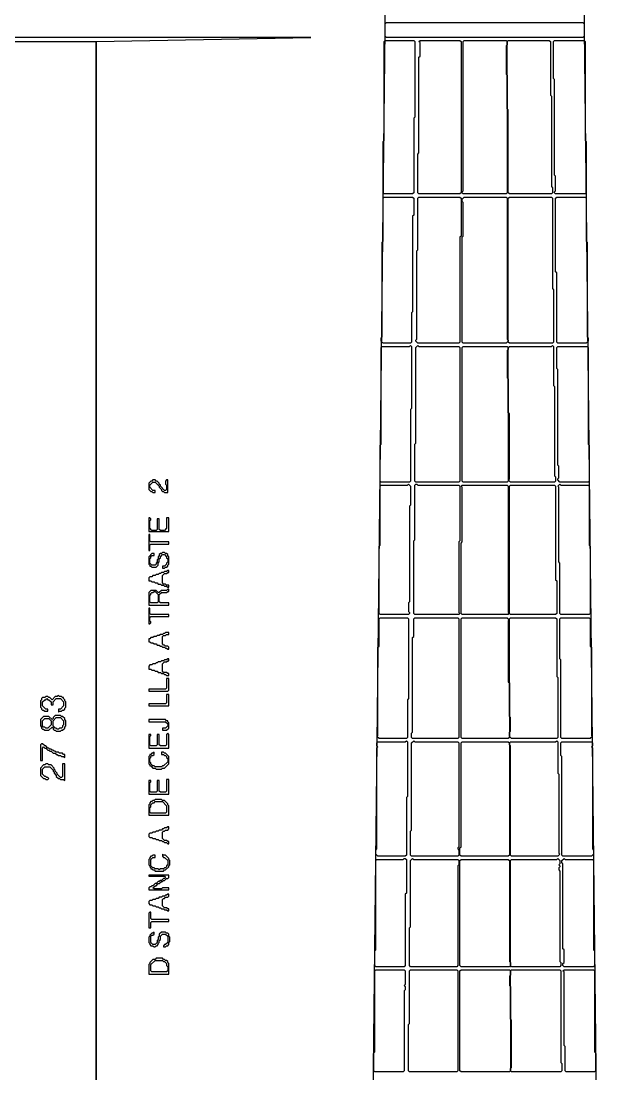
# Model space of a CAD drawing. Extents: x 17 to 323, y -435 to -5.
# Drawn here: x 72.2 to 127.6, y -193.2 to -93.1 of the extents above; entities that cross this region are included whole.
import ezdxf

# ---------------------------------------------------------------- set-up
doc = ezdxf.new("R2010")
doc.units = 0

msp = doc.modelspace()

# ---------------------------------------------------------------- linework, layer by layer
at = {"layer": 'CONTOURS'}
for p, q in [((106.9, -91), (105.1, -248.7)), ((127.6, -248.7), (125.8, -91)), ((106.9, -93.3), (107, -93.2)), ((106.9, -94.5), (106.9, -93.3)), ((107, -93.2), (125.7, -93.2)), ((125.7, -93.2), (125.8, -93.3)), ((125.8, -93.3), (125.8, -94.5)), ((99.8, -94.6), (46.5, -94.6)), ((52.5, -95), (79.4, -95)), ((79.4, -95), (99.8, -94.6)), ((79.4, -95), (79.4, -227.4)), ((79.4, -227.4), (79.4, -95)), ((106.8, -95), (106.9, -94.9)), ((106.8, -104.4), (106.8, -95)), ((107, -94.6), (106.9, -94.5)), ((106.9, -94.9), (109.6, -94.9)), ((125.7, -94.6), (107, -94.6)), ((109.6, -94.9), (109.7, -95)), ((109.7, -95), (109.7, -102.2)), ((110.1, -95), (110.2, -94.9)), ((110.2, -95.1), (110.1, -95)), ((110.2, -94.9), (114, -94.9)), ((110.2, -96.4), (110.2, -95.1)), ((114, -94.9), (114.1, -95)), ((114.1, -95), (114.1, -109.4)), ((114.3, -95), (114.4, -94.9)), ((114.3, -109.2), (114.3, -95)), ((114.4, -94.9), (118.4, -94.9)), ((118.4, -94.9), (118.5, -95)), ((118.5, -95), (118.6, -94.9)), ((118.5, -101.4), (118.5, -95)), ((118.5, -95), (118.5, -95.3)), ((118.6, -94.9), (122.5, -94.9)), ((122.5, -94.9), (122.6, -95)), ((122.6, -95), (122.6, -100.1)), ((122.9, -95), (123, -94.9)), ((122.9, -98.5), (122.9, -95)), ((123, -94.9), (125.8, -94.9)), ((125.8, -94.5), (125.7, -94.6)), ((125.8, -94.9), (125.9, -95)), ((125.9, -95), (125.9, -104.4)), ((118.5, -95.3), (118.4, -95.4)), ((118.4, -95.4), (118.4, -98.1)), ((110.1, -96.5), (110.2, -96.4)), ((110.1, -105.6), (110.1, -96.5)), ((118.4, -98.1), (118.5, -98.2)), ((118.5, -98.2), (118.5, -109.4)), ((123, -98.6), (122.9, -98.5)), ((123, -107.7), (123, -98.6)), ((122.6, -100.1), (122.7, -100.2)), ((122.7, -100.2), (122.7, -108.8)), ((118.6, -101.5), (118.5, -101.4)), ((118.6, -109.4), (118.6, -101.5)), ((109.7, -102.2), (109.6, -102.3)), ((109.6, -102.3), (109.6, -109.4)), ((106.7, -104.5), (106.8, -104.4)), ((106.7, -109.4), (106.7, -104.5)), ((125.9, -104.4), (126, -104.5)), ((126, -104.5), (126, -109.4)), ((110, -105.7), (110.1, -105.6)), ((110, -109.4), (110, -105.7)), ((123.1, -107.8), (123, -107.7)), ((123.1, -109.2), (123.1, -107.8)), ((122.7, -108.8), (122.8, -108.9)), ((122.8, -108.9), (122.8, -109.4)), ((106.8, -109.5), (106.7, -109.4)), ((106.7, -109.9), (106.8, -109.8)), ((106.7, -114), (106.7, -109.9)), ((109.5, -109.5), (106.8, -109.5)), ((106.8, -109.8), (109.5, -109.8)), ((109.6, -109.4), (109.5, -109.5)), ((109.5, -109.8), (109.6, -109.9)), ((109.6, -109.9), (109.6, -111.5)), ((110.1, -109.5), (110, -109.4)), ((110, -109.9), (110.1, -109.8)), ((110, -114.8), (110, -109.9)), ((114, -109.5), (110.1, -109.5)), ((110.1, -109.8), (114, -109.8)), ((114.1, -109.4), (114, -109.5)), ((114, -109.8), (114.1, -109.9)), ((114.1, -109.9), (114.1, -113.5)), ((114.2, -109.3), (114.3, -109.2)), ((114.2, -109.4), (114.2, -109.3)), ((114.3, -109.5), (114.2, -109.4)), ((114.2, -110), (114.4, -109.8)), ((114.2, -110.2), (114.2, -110)), ((118.4, -109.5), (114.3, -109.5)), ((114.4, -109.8), (118.4, -109.8)), ((118.5, -109.4), (118.4, -109.5)), ((118.4, -109.8), (118.5, -109.9)), ((118.5, -109.9), (118.5, -123.3)), ((118.7, -109.5), (118.6, -109.4)), ((118.6, -109.9), (118.7, -109.8)), ((118.6, -123.6), (118.6, -109.9)), ((122.7, -109.5), (118.7, -109.5)), ((118.7, -109.8), (122.7, -109.8)), ((122.8, -109.4), (122.7, -109.5)), ((122.7, -109.8), (122.8, -109.9)), ((122.8, -109.9), (122.8, -118.5)), ((123, -109.3), (123.1, -109.2)), ((123, -109.4), (123, -109.3)), ((123.1, -109.5), (123, -109.4)), ((125.9, -109.5), (123.1, -109.5)), ((123.1, -109.9), (123.2, -109.8)), ((123.1, -116.9), (123.1, -109.9)), ((123.2, -109.8), (125.9, -109.8)), ((126, -109.4), (125.9, -109.5)), ((125.9, -109.8), (126, -109.9)), ((126, -109.9), (126, -114)), ((114.3, -110.3), (114.2, -110.2)), ((114.3, -113.5), (114.3, -110.3)), ((109.6, -111.5), (109.5, -111.6)), ((109.5, -111.6), (109.5, -120.7)), ((106.6, -114.1), (106.7, -114)), ((106.6, -123.1), (106.6, -114.1)), ((114.1, -113.5), (114, -113.6)), ((114, -113.6), (114, -123.6)), ((114.2, -113.6), (114.3, -113.5)), ((114.2, -123.6), (114.2, -113.6)), ((126, -114), (126.1, -114.1)), ((126.1, -114.1), (126.1, -123.1)), ((109.9, -114.9), (110, -114.8)), ((109.9, -123.3), (109.9, -114.9)), ((123.2, -117), (123.1, -116.9)), ((123.2, -123.6), (123.2, -117)), ((122.8, -118.5), (122.9, -118.6)), ((122.9, -118.6), (122.9, -123.6)), ((109.5, -120.7), (109.4, -120.8)), ((109.4, -120.8), (109.4, -123.6)), ((106.5, -123.2), (106.6, -123.1)), ((126.1, -123.1), (126.2, -123.2)), ((106.5, -123.5), (106.5, -123.2)), ((106.7, -123.7), (106.5, -123.5)), ((106.5, -124.1), (106.6, -124)), ((106.5, -133.3), (106.5, -124.1)), ((106.6, -124), (109.2, -124)), ((109.3, -123.7), (106.7, -123.7)), ((109.2, -124), (109.3, -123.9)), ((109.4, -123.6), (109.3, -123.7)), ((109.3, -123.9), (109.4, -124)), ((109.4, -124), (109.4, -129.9)), ((109.8, -123.4), (109.9, -123.3)), ((109.8, -123.5), (109.8, -123.4)), ((110, -123.7), (109.8, -123.5)), ((109.8, -124.1), (110, -123.9)), ((109.8, -133.2), (109.8, -124.1)), ((113.9, -123.7), (110, -123.7)), ((110, -123.9), (110.1, -124)), ((110.1, -124), (113.9, -124)), ((114, -123.6), (113.9, -123.7)), ((113.9, -124), (114, -124.1)), ((114, -124.1), (114, -136.8)), ((114.3, -123.7), (114.2, -123.6)), ((114.2, -124.1), (114.3, -124)), ((114.2, -136.8), (114.2, -124.1)), ((118.4, -123.7), (114.3, -123.7)), ((114.3, -124), (118.5, -124)), ((118.6, -123.5), (118.4, -123.7)), ((118.5, -123.3), (118.6, -123.4)), ((118.5, -124), (118.6, -124.1)), ((118.6, -123.4), (118.6, -123.5)), ((118.7, -123.7), (118.6, -123.6)), ((118.6, -124.1), (118.7, -124)), ((118.6, -124.1), (118.6, -124.3)), ((118.6, -130.3), (118.6, -124.1)), ((122.8, -123.7), (118.7, -123.7)), ((118.7, -124), (122.7, -124)), ((122.7, -124), (122.8, -123.9)), ((122.9, -123.6), (122.8, -123.7)), ((122.8, -123.9), (122.9, -124)), ((122.9, -124), (122.9, -127.7)), ((123.3, -123.7), (123.2, -123.6)), ((123.2, -124.1), (123.3, -124)), ((123.2, -126.1), (123.2, -124.1)), ((126, -123.7), (123.3, -123.7)), ((123.3, -124), (126.1, -124)), ((126.2, -123.5), (126, -123.7)), ((126.1, -124), (126.2, -124.1)), ((126.2, -123.2), (126.2, -123.5)), ((126.2, -124.1), (126.2, -133.3)), ((118.6, -124.3), (118.5, -124.4)), ((118.5, -124.4), (118.5, -127)), ((123.3, -126.2), (123.2, -126.1)), ((118.5, -127), (118.6, -127.1)), ((118.6, -127.1), (118.6, -136.8)), ((123.3, -135.3), (123.3, -126.2)), ((122.9, -127.7), (123, -127.8)), ((123, -127.8), (123, -136.3)), ((109.4, -129.9), (109.3, -130)), ((109.3, -130), (109.3, -136.8)), ((118.7, -130.4), (118.6, -130.3)), ((118.7, -136.6), (118.7, -130.4)), ((106.4, -133.4), (106.5, -133.3)), ((106.4, -136.8), (106.4, -133.4)), ((109.7, -133.3), (109.8, -133.2)), ((109.7, -136.8), (109.7, -133.3)), ((126.2, -133.3), (126.3, -133.4)), ((126.3, -133.4), (126.3, -136.8)), ((123.4, -135.4), (123.3, -135.3)), ((123.4, -136.5), (123.4, -135.4)), ((84.6, -136.8), (84.4, -137)), ((84.4, -137), (84.4, -137.6)), ((84.5, -137.2), (84.8, -136.9)), ((84.5, -137.4), (84.5, -137.2)), ((84.7, -136.8), (84.6, -136.8)), ((84.8, -136.7), (84.7, -136.8)), ((85, -136.7), (84.8, -136.7)), ((84.8, -136.9), (85, -136.9)), ((85.1, -136.8), (85, -136.7)), ((85, -136.9), (85.4, -137.3)), ((85.2, -136.8), (85.1, -136.8)), ((85.4, -137), (85.2, -136.8)), ((85.4, -137.1), (85.4, -137)), ((85.5, -137.2), (85.4, -137.1)), ((85.5, -137.3), (85.5, -137.2)), ((86.1, -136.7), (86, -136.8)), ((86, -136.8), (86, -137.1)), ((86, -137.1), (86.1, -137.2)), ((86.2, -136.7), (86.1, -136.7)), ((86.1, -137.2), (86.1, -137.6)), ((86.2, -137.9), (86.2, -136.7)), ((106.5, -136.9), (106.4, -136.8)), ((106.4, -137.3), (106.5, -137.2)), ((109.2, -136.9), (106.5, -136.9)), ((106.5, -137.2), (109, -137.2)), ((109, -137.2), (109.1, -137.1)), ((109.1, -137.1), (109.3, -137.3)), ((109.3, -136.8), (109.2, -136.9)), ((109.8, -136.9), (109.7, -136.8)), ((109.7, -137.2), (109.8, -137.1)), ((109.7, -142.4), (109.7, -137.2)), ((113.9, -136.9), (109.8, -136.9)), ((109.8, -137.1), (109.9, -137.1)), ((109.9, -137.1), (110, -137.2)), ((110, -137.2), (113.9, -137.2)), ((114, -136.8), (113.9, -136.9)), ((113.9, -137.2), (114, -137.3)), ((114.1, -137.3), (114.2, -137.2)), ((114.3, -136.9), (114.2, -136.8)), ((114.2, -137.2), (118.5, -137.2)), ((118.5, -136.9), (114.3, -136.9)), ((118.6, -136.8), (118.5, -136.9)), ((118.5, -137.2), (118.6, -137.3)), ((118.6, -136.7), (118.7, -136.6)), ((118.8, -136.9), (118.6, -136.7)), ((118.7, -137.3), (118.8, -137.2)), ((123, -136.9), (118.8, -136.9)), ((118.8, -137.2), (123, -137.2)), ((123, -136.3), (123.1, -136.4)), ((123.1, -136.8), (123, -136.9)), ((123, -137.2), (123.1, -137.3)), ((123.1, -136.4), (123.1, -136.8)), ((123.3, -136.6), (123.4, -136.5)), ((123.3, -136.7), (123.3, -136.6)), ((123.5, -136.9), (123.3, -136.7)), ((123.3, -137.3), (123.5, -137.1)), ((126.2, -136.9), (123.5, -136.9)), ((123.5, -137.1), (123.6, -137.2)), ((123.6, -137.2), (126.2, -137.2)), ((126.3, -136.8), (126.2, -136.9)), ((126.2, -137.2), (126.3, -137.3)), ((84.4, -137.6), (84.6, -137.8)), ((84.8, -137.7), (84.5, -137.4)), ((84.6, -137.8), (84.7, -137.8)), ((84.7, -137.8), (84.8, -137.9)), ((85, -137.7), (84.8, -137.7)), ((84.8, -137.9), (85, -137.9)), ((85, -137.9), (85, -137.7)), ((85.4, -137.3), (85.4, -137.4)), ((85.4, -137.4), (85.6, -137.6)), ((85.9, -137.7), (85.5, -137.3)), ((85.6, -137.6), (85.6, -137.7)), ((85.6, -137.7), (85.7, -137.8)), ((85.7, -137.8), (85.8, -137.8)), ((85.8, -137.8), (85.9, -137.9)), ((86, -137.7), (85.9, -137.7)), ((85.9, -137.9), (86.2, -137.9)), ((86.1, -137.6), (86, -137.7)), ((106.4, -142.9), (106.4, -137.3)), ((109.3, -137.3), (109.3, -139.1)), ((114, -137.3), (114, -142.5)), ((114.2, -137.4), (114.1, -137.3)), ((114.2, -142.6), (114.2, -137.4)), ((118.6, -137.3), (118.6, -149.3)), ((118.7, -149.4), (118.7, -137.3)), ((123.1, -137.3), (123.1, -146.2)), ((123.4, -137.4), (123.3, -137.3)), ((123.4, -144.5), (123.4, -137.4)), ((126.3, -137.3), (126.3, -142.9)), ((109.3, -139.1), (109.2, -139.2)), ((109.2, -139.2), (109.2, -148.3)), ((84.4, -140.3), (84.4, -141.6)), ((84.5, -140.3), (84.4, -140.3)), ((84.6, -140.4), (84.5, -140.3)), ((84.5, -140.6), (84.6, -140.5)), ((84.5, -141.3), (84.5, -140.6)), ((84.6, -140.5), (84.6, -140.4)), ((85.4, -140.4), (85.2, -140.4)), ((85.2, -140.4), (85.2, -141.4)), ((85.4, -141.4), (85.4, -140.4)), ((86.3, -140.3), (86.1, -140.3)), ((86.1, -140.3), (86.1, -141.3)), ((86.3, -141.6), (86.3, -140.3)), ((84.4, -141.6), (86.3, -141.6)), ((84.4, -141.9), (84.4, -143.4)), ((84.5, -141.9), (84.4, -141.9)), ((84.7, -141.5), (84.5, -141.3)), ((84.5, -142.5), (84.5, -141.9)), ((85.1, -141.5), (84.7, -141.5)), ((85.2, -141.4), (85.1, -141.5)), ((85.5, -141.5), (85.4, -141.4)), ((85.9, -141.5), (85.5, -141.5)), ((86.1, -141.3), (85.9, -141.5)), ((84.6, -142.6), (84.5, -142.5)), ((84.5, -142.9), (84.6, -142.8)), ((84.5, -143.4), (84.5, -142.9)), ((86.3, -142.6), (84.6, -142.6)), ((84.6, -142.8), (86.3, -142.8)), ((86.3, -142.8), (86.3, -142.6)), ((106.3, -143), (106.4, -142.9)), ((106.3, -149.4), (106.3, -143)), ((109.6, -142.5), (109.7, -142.4)), ((109.6, -149.4), (109.6, -142.5)), ((114, -142.5), (113.9, -142.6)), ((113.9, -142.6), (113.9, -149.3)), ((114.1, -142.7), (114.2, -142.6)), ((114.1, -149.4), (114.1, -142.7)), ((126.3, -142.9), (126.4, -143)), ((126.4, -143), (126.4, -149.4)), ((84.4, -143.4), (84.5, -143.4)), ((84.7, -143.7), (84.4, -144)), ((84.4, -144), (84.4, -144.7)), ((84.5, -144.2), (84.6, -144.1)), ((84.5, -144.6), (84.5, -144.2)), ((84.6, -144), (84.7, -143.9)), ((84.6, -144.1), (84.6, -144)), ((84.9, -143.7), (84.7, -143.7)), ((84.7, -143.9), (84.9, -143.9)), ((84.9, -143.9), (84.9, -143.7)), ((85.3, -144.2), (85.2, -144.3)), ((85.4, -143.9), (85.3, -144)), ((85.3, -144), (85.3, -144.2)), ((85.5, -143.7), (85.4, -143.8)), ((85.4, -143.8), (85.4, -143.9)), ((85.4, -144.2), (85.5, -144.1)), ((85.4, -144.5), (85.4, -144.2)), ((85.6, -143.7), (85.5, -143.7)), ((85.5, -144), (85.7, -143.8)), ((85.5, -144.1), (85.5, -144)), ((85.7, -143.6), (85.6, -143.7)), ((85.9, -143.6), (85.7, -143.6)), ((85.7, -143.8), (85.9, -143.8)), ((86, -143.7), (85.9, -143.6)), ((85.9, -143.8), (86.1, -144)), ((86.1, -143.7), (86, -143.7)), ((86.2, -143.8), (86.1, -143.7)), ((86.1, -144), (86.1, -144.1)), ((86.1, -144.1), (86.2, -144.2)), ((86.2, -143.9), (86.2, -143.8)), ((86.3, -144), (86.2, -143.9)), ((86.2, -144.2), (86.2, -144.5)), ((86.3, -144.7), (86.3, -144)), ((84.4, -144.7), (84.5, -144.8)), ((84.7, -144.8), (84.5, -144.6)), ((84.5, -144.8), (84.5, -144.9)), ((84.5, -144.9), (84.6, -144.9)), ((84.6, -144.9), (84.7, -145)), ((85, -144.8), (84.7, -144.8)), ((84.7, -145), (85.1, -145)), ((85.1, -144.7), (85, -144.8)), ((85.2, -144.5), (85.1, -144.6)), ((85.1, -144.6), (85.1, -144.7)), ((85.1, -145), (85.3, -144.8)), ((85.2, -144.3), (85.2, -144.5)), ((85.3, -144.6), (85.4, -144.5)), ((85.3, -144.8), (85.3, -144.6)), ((85.9, -144.9), (85.7, -144.9)), ((85.7, -144.9), (85.7, -145.1)), ((85.7, -145.1), (85.9, -145.1)), ((86.1, -144.7), (85.9, -144.9)), ((85.9, -145.1), (86, -145)), ((86, -145), (86.1, -145)), ((86.2, -144.5), (86.1, -144.6)), ((86.1, -144.6), (86.1, -144.7)), ((86.1, -145), (86.2, -144.9)), ((86.2, -144.8), (86.3, -144.7)), ((86.2, -144.9), (86.2, -144.8)), ((123.5, -144.6), (123.4, -144.5)), ((123.5, -149.4), (123.5, -144.6)), ((84.5, -145.9), (84.4, -146)), ((84.4, -146), (84.4, -146.3)), ((84.7, -145.9), (84.5, -145.9)), ((84.8, -145.8), (84.7, -145.9)), ((85, -145.8), (84.8, -145.8)), ((85.1, -145.7), (85, -145.8)), ((85.3, -145.7), (85.1, -145.7)), ((85.4, -145.6), (85.3, -145.7)), ((85.5, -145.6), (85.4, -145.6)), ((85.6, -145.5), (85.5, -145.6)), ((85.8, -145.5), (85.6, -145.5)), ((85.7, -145.8), (85.9, -145.6)), ((85.7, -146.5), (85.7, -145.8)), ((85.9, -145.4), (85.8, -145.5)), ((86.1, -145.4), (85.9, -145.4)), ((85.9, -145.6), (86.1, -145.6)), ((86.2, -145.3), (86.1, -145.4)), ((86.1, -145.6), (86.2, -145.5)), ((86.3, -145.3), (86.2, -145.3)), ((86.2, -145.5), (86.3, -145.5)), ((86.3, -145.5), (86.3, -145.3)), ((123.1, -146.2), (123.2, -146.3)), ((84.4, -146.3), (84.6, -146.3)), ((84.6, -147.2), (84.4, -147.4)), ((84.6, -146.3), (84.7, -146.4)), ((85.1, -147.2), (84.6, -147.2)), ((84.7, -146.4), (84.9, -146.4)), ((84.9, -146.4), (85, -146.5)), ((85, -146.5), (85.2, -146.5)), ((85.3, -147.4), (85.1, -147.2)), ((85.2, -146.5), (85.3, -146.6)), ((85.3, -146.6), (85.5, -146.6)), ((85.6, -147.2), (85.4, -147.4)), ((85.5, -146.6), (85.6, -146.7)), ((85.6, -146.7), (85.8, -146.7)), ((86.1, -147.2), (85.6, -147.2)), ((85.8, -146.6), (85.7, -146.5)), ((86, -146.6), (85.8, -146.6)), ((85.8, -146.7), (85.9, -146.8)), ((85.9, -146.8), (86.1, -146.8)), ((86.1, -146.7), (86, -146.6)), ((86.3, -146.7), (86.1, -146.7)), ((86.1, -146.8), (86.2, -146.9)), ((86.2, -147.1), (86.1, -147.2)), ((86.2, -146.9), (86.3, -146.9)), ((86.3, -147.1), (86.2, -147.1)), ((86.3, -146.9), (86.3, -146.7)), ((86.3, -147.3), (86.3, -147.1)), ((123.2, -146.3), (123.2, -149.4)), ((84.4, -147.4), (84.4, -148.6)), ((84.5, -147.7), (84.6, -147.6)), ((84.5, -148.3), (84.5, -147.7)), ((84.6, -147.5), (84.7, -147.4)), ((84.6, -147.6), (84.6, -147.5)), ((84.7, -147.4), (84.8, -147.4)), ((84.8, -147.4), (84.9, -147.3)), ((84.9, -147.3), (85, -147.3)), ((85, -147.3), (85.3, -147.6)), ((85.4, -147.4), (85.3, -147.4)), ((85.3, -147.6), (85.3, -148.3)), ((85.4, -147.6), (85.6, -147.4)), ((85.4, -148.3), (85.4, -147.6)), ((85.6, -147.4), (86.1, -147.4)), ((86.1, -147.4), (86.2, -147.3)), ((86.2, -147.3), (86.3, -147.3)), ((84.4, -148.6), (86.3, -148.6)), ((84.4, -148.9), (84.4, -150.4)), ((84.5, -148.9), (84.4, -148.9)), ((84.6, -148.4), (84.5, -148.3)), ((84.5, -149.4), (84.5, -148.9)), ((85.2, -148.4), (84.6, -148.4)), ((85.3, -148.3), (85.2, -148.4)), ((85.5, -148.4), (85.4, -148.3)), ((86.3, -148.4), (85.5, -148.4)), ((86.3, -148.6), (86.3, -148.4)), ((109.2, -148.3), (109.1, -148.4)), ((109.1, -148.4), (109.1, -149.2)), ((109.1, -149.2), (109.2, -149.3)), ((84.6, -149.5), (84.5, -149.4)), ((84.5, -149.8), (84.6, -149.7)), ((84.5, -150.1), (84.5, -149.8)), ((84.6, -150.2), (84.5, -150.1)), ((86.3, -149.5), (84.6, -149.5)), ((84.6, -149.7), (86.3, -149.7)), ((84.6, -150.3), (84.6, -150.2)), ((86.3, -149.7), (86.3, -149.5)), ((106.4, -149.5), (106.3, -149.4)), ((106.3, -149.9), (106.4, -149.8)), ((106.3, -152.5), (106.3, -149.9)), ((109.1, -149.5), (106.4, -149.5)), ((106.4, -149.8), (109, -149.8)), ((109, -149.8), (109.1, -149.9)), ((109.2, -149.4), (109.1, -149.5)), ((109.1, -149.9), (109.1, -157.5)), ((109.2, -149.3), (109.2, -149.4)), ((109.7, -149.5), (109.6, -149.4)), ((109.6, -149.9), (109.7, -149.8)), ((109.6, -151.6), (109.6, -149.9)), ((113.9, -149.5), (109.7, -149.5)), ((109.7, -149.8), (113.8, -149.8)), ((113.8, -149.8), (113.9, -149.9)), ((113.9, -149.3), (114, -149.4)), ((114, -149.4), (113.9, -149.5)), ((113.9, -149.9), (113.9, -161.2)), ((114.2, -149.5), (114.1, -149.4)), ((114.1, -149.9), (114.2, -149.8)), ((114.1, -161.2), (114.1, -149.9)), ((118.6, -149.5), (114.2, -149.5)), ((114.2, -149.8), (118.5, -149.8)), ((118.5, -149.8), (118.7, -150)), ((118.6, -149.3), (118.7, -149.4)), ((118.7, -149.4), (118.6, -149.5)), ((118.7, -150), (118.6, -150.1)), ((118.6, -150.1), (118.6, -155.9)), ((118.8, -149.5), (118.7, -149.4)), ((118.7, -149.9), (118.8, -149.8)), ((118.7, -159.2), (118.7, -149.9)), ((123.1, -149.5), (118.8, -149.5)), ((118.8, -149.8), (123.1, -149.8)), ((123.2, -149.4), (123.1, -149.5)), ((123.1, -149.8), (123.2, -149.9)), ((123.2, -149.9), (123.2, -155.4)), ((123.6, -149.5), (123.5, -149.4)), ((123.5, -149.9), (123.6, -149.8)), ((123.5, -153.7), (123.5, -149.9)), ((126.3, -149.5), (123.6, -149.5)), ((123.6, -149.8), (126.3, -149.8)), ((126.4, -149.4), (126.3, -149.5)), ((126.3, -149.8), (126.4, -149.9)), ((126.4, -149.9), (126.4, -152.5)), ((84.4, -150.4), (84.5, -150.4)), ((84.5, -150.4), (84.6, -150.3)), ((86, -151.2), (85.9, -151.3)), ((86.3, -151.2), (86, -151.2)), ((86.3, -151.4), (86.3, -151.2)), ((84.5, -151.8), (84.4, -151.8)), ((84.4, -151.8), (84.4, -152.1)), ((84.4, -152.1), (84.5, -152.1)), ((84.6, -151.7), (84.5, -151.8)), ((84.5, -152.1), (84.6, -152.2)), ((84.8, -151.7), (84.6, -151.7)), ((84.6, -152.2), (84.8, -152.2)), ((84.9, -151.6), (84.8, -151.7)), ((84.8, -152.2), (84.9, -152.3)), ((85.1, -151.6), (84.9, -151.6)), ((85.2, -151.5), (85.1, -151.6)), ((85.4, -151.5), (85.2, -151.5)), ((85.5, -151.4), (85.4, -151.5)), ((85.7, -151.4), (85.5, -151.4)), ((85.8, -151.3), (85.7, -151.4)), ((85.7, -151.6), (85.8, -151.5)), ((85.7, -152.3), (85.7, -151.6)), ((85.9, -151.3), (85.8, -151.3)), ((85.8, -151.5), (86, -151.5)), ((86, -151.5), (86.1, -151.4)), ((86.1, -151.4), (86.3, -151.4)), ((109.5, -151.7), (109.6, -151.6)), ((109.5, -160.7), (109.5, -151.7)), ((84.9, -152.3), (85.1, -152.3)), ((85.1, -152.3), (85.2, -152.4)), ((85.2, -152.4), (85.4, -152.4)), ((85.4, -152.4), (85.5, -152.5)), ((85.5, -152.5), (85.6, -152.5)), ((85.6, -152.5), (85.7, -152.6)), ((85.8, -152.4), (85.7, -152.3)), ((85.7, -152.6), (85.9, -152.6)), ((85.9, -152.4), (85.8, -152.4)), ((86, -152.5), (85.9, -152.4)), ((85.9, -152.6), (86, -152.7)), ((86.2, -152.5), (86, -152.5)), ((86, -152.7), (86.1, -152.7)), ((86.1, -152.7), (86.2, -152.8)), ((86.3, -152.6), (86.2, -152.5)), ((86.2, -152.8), (86.3, -152.8)), ((86.3, -152.8), (86.3, -152.6)), ((106.2, -152.6), (106.3, -152.5)), ((106.2, -161), (106.2, -152.6)), ((126.4, -152.5), (126.5, -152.6)), ((126.5, -152.6), (126.5, -161)), ((84.8, -154.2), (84.7, -154.3)), ((85, -154.2), (84.8, -154.2)), ((85.1, -154.1), (85, -154.2)), ((85.2, -154.1), (85.1, -154.1)), ((85.3, -154), (85.2, -154.1)), ((85.5, -154), (85.3, -154)), ((85.6, -153.9), (85.5, -154)), ((85.8, -153.9), (85.6, -153.9)), ((85.7, -154.2), (85.9, -154)), ((85.7, -154.9), (85.7, -154.2)), ((85.9, -153.8), (85.8, -153.9)), ((86.1, -153.8), (85.9, -153.8)), ((85.9, -154), (86.1, -154)), ((86.2, -153.7), (86.1, -153.8)), ((86.1, -154), (86.2, -153.9)), ((86.3, -153.7), (86.2, -153.7)), ((86.2, -153.9), (86.3, -153.9)), ((86.3, -153.9), (86.3, -153.7)), ((123.6, -153.8), (123.5, -153.7)), ((123.6, -161.2), (123.6, -153.8)), ((84.5, -154.3), (84.4, -154.4)), ((84.4, -154.4), (84.4, -154.7)), ((84.4, -154.7), (84.6, -154.7)), ((84.7, -154.3), (84.5, -154.3)), ((84.6, -154.7), (84.7, -154.8)), ((84.7, -154.8), (84.9, -154.8)), ((84.9, -154.8), (85, -154.9)), ((85, -154.9), (85.2, -154.9)), ((85.2, -154.9), (85.3, -155)), ((85.3, -155), (85.5, -155)), ((85.5, -155), (85.6, -155.1)), ((85.6, -155.1), (85.8, -155.1)), ((85.8, -155), (85.7, -154.9)), ((86.1, -155), (85.8, -155)), ((85.8, -155.1), (85.9, -155.2)), ((85.9, -155.2), (86, -155.2)), ((86, -155.2), (86.1, -155.3)), ((86.2, -155.1), (86.1, -155)), ((86.3, -155.1), (86.2, -155.1)), ((86.3, -155.3), (86.3, -155.1)), ((86.1, -155.3), (86.3, -155.3)), ((86.3, -155.6), (86.1, -155.6)), ((86.1, -155.6), (86.1, -156.5)), ((86.3, -156.7), (86.3, -155.6)), ((118.6, -155.9), (118.7, -156)), ((118.7, -156), (118.7, -161.2)), ((123.2, -155.4), (123.3, -155.5)), ((123.3, -155.5), (123.3, -161.2)), ((75.8, -157.2), (75.7, -157.3)), ((75.9, -157.3), (75.8, -157.2)), ((86, -156.6), (84.4, -156.6)), ((84.4, -156.6), (84.4, -156.8)), ((84.4, -156.8), (86.2, -156.8)), ((86.1, -156.5), (86, -156.6)), ((86.3, -157.1), (86.1, -157.1)), ((86.1, -157.1), (86.1, -157.9)), ((86.2, -156.8), (86.3, -156.7)), ((86.3, -158.2), (86.3, -157.1)), ((74.2, -157.6), (74.1, -157.7)), ((74.1, -157.7), (74.1, -158.3)), ((74.3, -157.4), (74.2, -157.5)), ((74.2, -157.5), (74.2, -157.6)), ((74.5, -157.4), (74.3, -157.4)), ((74.3, -157.8), (74.5, -157.6)), ((74.3, -158.2), (74.3, -157.8)), ((74.6, -158.5), (74.3, -158.2)), ((74.6, -157.3), (74.5, -157.4)), ((74.5, -157.6), (74.6, -157.6)), ((74.8, -157.3), (74.6, -157.3)), ((74.6, -157.6), (74.7, -157.5)), ((74.7, -157.5), (74.8, -157.6)), ((74.9, -157.4), (74.8, -157.3)), ((74.8, -157.6), (74.9, -157.6)), ((75, -157.4), (74.9, -157.4)), ((74.9, -157.6), (75.1, -157.8)), ((75.2, -157.6), (75, -157.4)), ((75.1, -157.8), (75.1, -158.1)), ((75.1, -158.1), (75.3, -158.1)), ((75.5, -157.3), (75.2, -157.6)), ((75.3, -157.8), (75.6, -157.5)), ((75.3, -158.1), (75.3, -157.8)), ((75.7, -157.3), (75.5, -157.3)), ((75.6, -157.5), (76, -157.5)), ((76.1, -157.3), (75.9, -157.3)), ((76, -157.5), (76.3, -157.8)), ((76.3, -158.2), (76, -158.5)), ((76.2, -157.4), (76.1, -157.3)), ((76.3, -157.4), (76.2, -157.4)), ((76.3, -157.5), (76.3, -157.4)), ((76.4, -157.6), (76.3, -157.5)), ((76.3, -157.8), (76.3, -158.2)), ((76.4, -157.7), (76.4, -157.6)), ((76.5, -157.8), (76.4, -157.7)), ((76.5, -158.3), (76.5, -157.8)), ((86, -158), (84.4, -158)), ((84.4, -158), (84.4, -158.2)), ((84.4, -158.2), (86.3, -158.2)), ((86.1, -157.9), (86, -158)), ((109.1, -157.5), (109, -157.6)), ((109, -157.6), (109, -161.2)), ((74.1, -158.3), (74.2, -158.4)), ((74.4, -159.2), (74.1, -159.5)), ((74.2, -158.4), (74.2, -158.5)), ((74.2, -158.5), (74.3, -158.6)), ((74.3, -158.6), (74.4, -158.6)), ((74.4, -158.6), (74.5, -158.7)), ((74.9, -159.2), (74.4, -159.2)), ((74.5, -158.7), (74.8, -158.7)), ((74.8, -158.5), (74.6, -158.5)), ((74.8, -158.7), (74.8, -158.5)), ((75.2, -159.5), (74.9, -159.2)), ((75.5, -159.1), (75.3, -159.3)), ((76, -159.1), (75.5, -159.1)), ((76, -158.5), (75.8, -158.5)), ((75.8, -158.5), (75.8, -158.8)), ((75.8, -158.8), (75.9, -158.7)), ((75.9, -158.7), (76.1, -158.7)), ((76.1, -159.2), (76, -159.1)), ((76.1, -158.7), (76.2, -158.6)), ((76.2, -159.2), (76.1, -159.2)), ((76.2, -158.6), (76.3, -158.6)), ((76.4, -159.4), (76.2, -159.2)), ((76.3, -158.6), (76.4, -158.5)), ((76.4, -158.4), (76.5, -158.3)), ((76.4, -158.5), (76.4, -158.4)), ((118.8, -159.3), (118.7, -159.2)), ((74.1, -159.5), (74.1, -160.1)), ((74.1, -160.1), (74.2, -160.2)), ((74.2, -160.2), (74.2, -160.3)), ((74.3, -159.6), (74.5, -159.4)), ((74.3, -160.1), (74.3, -159.6)), ((74.4, -160.2), (74.3, -160.1)), ((74.5, -160.2), (74.4, -160.2)), ((74.5, -159.4), (74.9, -159.4)), ((74.6, -160.3), (74.5, -160.2)), ((75.1, -160), (74.8, -160.3)), ((74.9, -159.4), (75.1, -159.6)), ((74.9, -160.5), (75.2, -160.2)), ((75.1, -159.6), (75.1, -160)), ((75.3, -159.4), (75.2, -159.5)), ((75.2, -160.2), (75.3, -160.3)), ((75.3, -159.6), (75.6, -159.3)), ((75.3, -159.3), (75.3, -159.4)), ((75.3, -160.1), (75.3, -159.6)), ((75.5, -160.3), (75.3, -160.1)), ((75.6, -159.3), (76, -159.3)), ((76, -159.3), (76.3, -159.6)), ((76.2, -160.2), (76.1, -160.3)), ((76.3, -160), (76.2, -160.1)), ((76.2, -160.1), (76.2, -160.2)), ((76.3, -159.6), (76.3, -160)), ((76.4, -159.5), (76.4, -159.4)), ((76.5, -159.6), (76.4, -159.5)), ((76.4, -160.2), (76.5, -160.1)), ((76.4, -160.3), (76.4, -160.2)), ((76.5, -160.1), (76.5, -159.6)), ((84.4, -159.5), (84.4, -159.7)), ((86, -159.5), (84.4, -159.5)), ((84.4, -159.7), (86, -159.7)), ((86.1, -159.6), (86, -159.5)), ((86, -159.7), (86.2, -159.9)), ((86.2, -160.1), (86, -160.3)), ((86.2, -159.6), (86.1, -159.6)), ((86.2, -159.7), (86.2, -159.6)), ((86.3, -159.8), (86.2, -159.7)), ((86.2, -159.9), (86.2, -160.1)), ((86.3, -160.3), (86.3, -159.8)), ((118.8, -160.6), (118.8, -159.3)), ((74.2, -160.3), (74.3, -160.4)), ((74.3, -160.4), (74.4, -160.4)), ((74.4, -160.4), (74.5, -160.5)), ((74.5, -160.5), (74.9, -160.5)), ((74.8, -160.3), (74.6, -160.3)), ((75.3, -160.3), (75.3, -160.4)), ((75.3, -160.4), (75.4, -160.5)), ((75.4, -160.5), (75.5, -160.5)), ((75.6, -160.3), (75.5, -160.3)), ((75.5, -160.5), (75.6, -160.6)), ((75.7, -160.4), (75.6, -160.3)), ((75.6, -160.6), (76, -160.6)), ((75.8, -160.4), (75.7, -160.4)), ((75.9, -160.3), (75.8, -160.4)), ((76.1, -160.3), (75.9, -160.3)), ((76, -160.6), (76.1, -160.5)), ((76.1, -160.5), (76.2, -160.5)), ((76.2, -160.5), (76.4, -160.3)), ((84.6, -160.9), (84.4, -160.9)), ((84.4, -160.9), (84.4, -162.2)), ((84.5, -161.1), (84.6, -161)), ((84.5, -161.9), (84.5, -161.1)), ((84.6, -161), (84.6, -160.9)), ((85.4, -160.9), (85.2, -160.9)), ((85.2, -160.9), (85.2, -161.9)), ((85.4, -161.9), (85.4, -160.9)), ((86, -160.3), (85.7, -160.3)), ((85.7, -160.3), (85.7, -160.5)), ((85.7, -160.5), (86.1, -160.5)), ((86.1, -160.5), (86.3, -160.3)), ((86.2, -160.8), (86.1, -160.9)), ((86.1, -160.9), (86.1, -161.9)), ((86.3, -160.9), (86.2, -160.8)), ((86.3, -162.2), (86.3, -160.9)), ((106.1, -161.1), (106.2, -161)), ((106.3, -161.3), (106.1, -161.1)), ((109, -161.2), (108.9, -161.3)), ((109.4, -160.8), (109.5, -160.7)), ((109.4, -161.2), (109.4, -160.8)), ((109.5, -161.3), (109.4, -161.2)), ((113.9, -161.2), (113.8, -161.3)), ((114.2, -161.3), (114.1, -161.2)), ((118.7, -161.2), (118.6, -161.3)), ((118.7, -160.7), (118.8, -160.6)), ((118.7, -161.1), (118.7, -160.7)), ((118.9, -161.3), (118.7, -161.1)), ((123.3, -161.2), (123.2, -161.3)), ((123.7, -161.3), (123.6, -161.2)), ((126.6, -161.1), (126.4, -161.3)), ((126.5, -161), (126.6, -161.1)), ((74.2, -161.8), (74.1, -161.9)), ((74.1, -161.9), (74.1, -163.4)), ((74.3, -161.8), (74.2, -161.8)), ((74.5, -162), (74.3, -161.8)), ((74.3, -162.2), (74.4, -162.1)), ((74.3, -163.4), (74.3, -162.2)), ((74.4, -162.1), (74.5, -162.2)), ((74.6, -162), (74.5, -162)), ((74.5, -162.2), (74.6, -162.2)), ((74.8, -162.2), (74.6, -162)), ((74.6, -162.2), (74.8, -162.4)), ((74.9, -162.2), (74.8, -162.2)), ((75, -162.3), (74.9, -162.2)), ((84.4, -162.2), (86.3, -162.2)), ((84.6, -162), (84.5, -161.9)), ((85.1, -162), (84.6, -162)), ((85.2, -161.9), (85.1, -162)), ((85.5, -162), (85.4, -161.9)), ((86, -162), (85.5, -162)), ((86.1, -161.9), (86, -162)), ((106.1, -161.7), (106.2, -161.6)), ((106.1, -162), (106.1, -161.7)), ((106.2, -162.1), (106.1, -162)), ((106.1, -162.2), (106.2, -162.1)), ((106.1, -171.8), (106.1, -162.2)), ((106.2, -161.6), (108.8, -161.6)), ((108.9, -161.3), (106.3, -161.3)), ((108.8, -161.6), (108.9, -161.5)), ((108.9, -161.5), (109, -161.6)), ((109, -161.6), (109, -166.8)), ((109.4, -161.7), (109.6, -161.5)), ((109.4, -170), (109.4, -161.7)), ((113.8, -161.3), (109.5, -161.3)), ((109.6, -161.5), (109.7, -161.6)), ((109.7, -161.6), (113.8, -161.6)), ((113.8, -161.6), (113.9, -161.7)), ((113.9, -161.7), (113.9, -171.6)), ((114.1, -161.7), (114.2, -161.6)), ((114.1, -171.6), (114.1, -161.7)), ((118.6, -161.3), (114.2, -161.3)), ((114.2, -161.6), (118.6, -161.6)), ((118.6, -161.6), (118.7, -161.7)), ((118.7, -161.7), (118.8, -161.6)), ((118.7, -161.7), (118.7, -172.4)), ((118.7, -161.9), (118.7, -161.7)), ((118.8, -162), (118.7, -161.9)), ((118.8, -161.6), (123.1, -161.6)), ((118.8, -172.4), (118.8, -162)), ((123.2, -161.3), (118.9, -161.3)), ((123.1, -161.6), (123.2, -161.5)), ((123.2, -161.5), (123.3, -161.6)), ((123.3, -161.6), (123.3, -164.6)), ((123.6, -161.7), (123.7, -161.6)), ((123.6, -162.9), (123.6, -161.7)), ((126.4, -161.3), (123.7, -161.3)), ((123.7, -161.6), (126.5, -161.6)), ((126.5, -161.6), (126.6, -161.7)), ((126.6, -162), (126.5, -162.1)), ((126.5, -162.1), (126.6, -162.2)), ((126.6, -161.7), (126.6, -162)), ((126.6, -162.2), (126.6, -171.8)), ((74.8, -162.4), (74.9, -162.4)), ((74.9, -162.4), (75, -162.5)), ((75.1, -162.3), (75, -162.3)), ((75, -162.5), (75.1, -162.5)), ((75.2, -162.4), (75.1, -162.3)), ((75.1, -162.5), (75.3, -162.7)), ((75.3, -162.4), (75.2, -162.4)), ((75.4, -162.5), (75.3, -162.4)), ((75.3, -162.7), (75.5, -162.7)), ((75.5, -162.5), (75.4, -162.5)), ((75.6, -162.6), (75.5, -162.5)), ((75.5, -162.7), (75.6, -162.8)), ((75.8, -162.6), (75.6, -162.6)), ((75.6, -162.8), (75.7, -162.8)), ((75.7, -162.8), (75.8, -162.9)), ((75.9, -162.7), (75.8, -162.6)), ((75.8, -162.9), (76, -162.9)), ((76.2, -162.7), (75.9, -162.7)), ((76, -162.9), (76.1, -163)), ((76.1, -163), (76.3, -163)), ((76.3, -162.8), (76.2, -162.7)), ((76.4, -162.8), (76.3, -162.8)), ((76.3, -163), (76.4, -163.1)), ((76.4, -163.1), (76.4, -162.8)), ((84.5, -162.9), (84.4, -163)), ((84.4, -163), (84.4, -163.7)), ((84.5, -162.8), (84.5, -162.9)), ((84.6, -162.8), (84.5, -162.8)), ((84.5, -163.2), (84.6, -163.1)), ((84.5, -163.5), (84.5, -163.2)), ((84.7, -162.7), (84.6, -162.8)), ((84.6, -163), (84.7, -162.9)), ((84.6, -163.1), (84.6, -163)), ((84.8, -162.7), (84.7, -162.7)), ((84.7, -162.9), (84.8, -162.9)), ((84.9, -162.6), (84.8, -162.7)), ((84.8, -162.9), (84.9, -162.8)), ((84.9, -162.8), (84.9, -162.6)), ((85.8, -162.6), (85.6, -162.6)), ((85.6, -162.6), (85.6, -162.8)), ((85.6, -162.8), (85.8, -162.8)), ((85.9, -162.7), (85.8, -162.6)), ((85.8, -162.8), (85.9, -162.9)), ((86, -162.7), (85.9, -162.7)), ((85.9, -162.9), (86, -162.9)), ((86.3, -163), (86, -162.7)), ((86, -162.9), (86.1, -163)), ((86.1, -163), (86.1, -163.1)), ((86.1, -163.1), (86.2, -163.2)), ((86.2, -163.2), (86.2, -163.5)), ((86.3, -163.7), (86.3, -163)), ((123.7, -163), (123.6, -162.9)), ((123.7, -172.4), (123.7, -163)), ((74.1, -163.4), (74.3, -163.4)), ((74.4, -163.8), (74.1, -164.1)), ((74.1, -164.1), (74.1, -164.8)), ((74.3, -164.2), (74.5, -164)), ((74.3, -164.7), (74.3, -164.2)), ((74.5, -163.8), (74.4, -163.8)), ((74.6, -163.7), (74.5, -163.8)), ((74.5, -164), (75, -164)), ((74.8, -163.7), (74.6, -163.7)), ((74.9, -163.8), (74.8, -163.7)), ((75.1, -163.8), (74.9, -163.8)), ((75, -164), (75.3, -164.3)), ((75.4, -164.1), (75.1, -163.8)), ((75.4, -164.2), (75.4, -164.1)), ((75.5, -164.3), (75.4, -164.2)), ((76.4, -163.7), (76.2, -163.7)), ((76.2, -163.7), (76.2, -164.9)), ((76.4, -165.3), (76.4, -163.7)), ((84.4, -163.7), (84.5, -163.8)), ((84.6, -163.6), (84.5, -163.5)), ((84.5, -163.8), (84.5, -163.9)), ((84.5, -163.9), (84.6, -163.9)), ((84.6, -163.7), (84.6, -163.6)), ((84.8, -163.9), (84.6, -163.7)), ((84.6, -163.9), (84.8, -164.1)), ((84.9, -163.9), (84.8, -163.9)), ((84.8, -164.1), (85, -164.1)), ((85, -164), (84.9, -163.9)), ((85.6, -164), (85, -164)), ((85, -164.1), (85.1, -164.2)), ((85.1, -164.2), (85.6, -164.2)), ((85.7, -163.9), (85.6, -164)), ((85.6, -164.2), (85.7, -164.1)), ((85.8, -163.9), (85.7, -163.9)), ((85.7, -164.1), (85.9, -164.1)), ((86.2, -163.5), (85.8, -163.9)), ((85.9, -164.1), (86.3, -163.7)), ((74.1, -164.8), (74.4, -165.1)), ((74.5, -164.9), (74.3, -164.7)), ((74.4, -165.1), (74.5, -165.1)), ((74.6, -164.9), (74.5, -164.9)), ((74.5, -165.1), (74.6, -165.2)), ((74.7, -165), (74.6, -164.9)), ((74.6, -165.2), (74.8, -165.2)), ((74.8, -165), (74.7, -165)), ((74.9, -165.1), (74.8, -165)), ((74.8, -165.2), (74.9, -165.1)), ((75.3, -164.3), (75.3, -164.4)), ((75.3, -164.4), (75.4, -164.5)), ((75.4, -164.5), (75.4, -164.6)), ((75.4, -164.6), (75.6, -164.8)), ((75.5, -164.4), (75.5, -164.3)), ((75.7, -164.6), (75.5, -164.4)), ((75.6, -164.8), (75.6, -164.9)), ((75.6, -164.9), (75.8, -165.1)), ((75.7, -164.7), (75.7, -164.6)), ((76, -165), (75.7, -164.7)), ((75.8, -165.1), (75.9, -165.1)), ((75.9, -165.1), (76, -165.2)), ((76.1, -165), (76, -165)), ((76, -165.2), (76.3, -165.2)), ((76.2, -164.9), (76.1, -165)), ((76.3, -165.2), (76.4, -165.3)), ((86.3, -165.2), (86.1, -165.2)), ((86.1, -165.2), (86.1, -166.3)), ((86.3, -166.6), (86.3, -165.2)), ((123.3, -164.6), (123.4, -164.7)), ((123.4, -164.7), (123.4, -172.2)), ((84.6, -165.3), (84.4, -165.3)), ((84.4, -165.3), (84.4, -166.6)), ((84.5, -165.5), (84.6, -165.4)), ((84.5, -166.3), (84.5, -165.5)), ((84.6, -165.4), (84.6, -165.3)), ((85.4, -165.3), (85.2, -165.3)), ((85.2, -165.3), (85.2, -166.3)), ((85.4, -166.3), (85.4, -165.3)), ((84.4, -166.6), (86.3, -166.6)), ((84.6, -166.4), (84.5, -166.3)), ((85.1, -166.4), (84.6, -166.4)), ((84.8, -167.2), (84.7, -167.3)), ((84.9, -167.2), (84.8, -167.2)), ((85, -167.1), (84.9, -167.2)), ((85.6, -167.1), (85, -167.1)), ((85.2, -166.3), (85.1, -166.4)), ((85.5, -166.4), (85.4, -166.3)), ((86, -166.4), (85.5, -166.4)), ((85.7, -167.2), (85.6, -167.1)), ((85.9, -167.2), (85.7, -167.2)), ((86.2, -167.5), (85.9, -167.2)), ((86.1, -166.3), (86, -166.4)), ((109, -166.8), (108.9, -166.9)), ((108.9, -166.9), (108.9, -172.4)), ((84.5, -167.5), (84.4, -167.6)), ((84.4, -167.6), (84.4, -168.6)), ((84.6, -167.3), (84.5, -167.4)), ((84.5, -167.4), (84.5, -167.5)), ((84.5, -167.9), (84.6, -167.8)), ((84.5, -168.3), (84.5, -167.9)), ((84.7, -167.3), (84.6, -167.3)), ((84.6, -167.6), (84.8, -167.4)), ((84.6, -167.8), (84.6, -167.6)), ((84.8, -167.4), (84.9, -167.4)), ((84.9, -167.4), (85, -167.3)), ((85, -167.3), (85.7, -167.3)), ((85.7, -167.3), (86.1, -167.7)), ((86.1, -167.7), (86.1, -168.3)), ((86.2, -167.6), (86.2, -167.5)), ((86.3, -167.7), (86.2, -167.6)), ((86.3, -168.6), (86.3, -167.7)), ((84.4, -168.6), (86.3, -168.6)), ((84.6, -168.4), (84.5, -168.3)), ((86, -168.4), (84.6, -168.4)), ((86.1, -168.3), (86, -168.4)), ((84.8, -170.2), (84.7, -170.3)), ((85, -170.2), (84.8, -170.2)), ((85.1, -170.1), (85, -170.2)), ((85.3, -170.1), (85.1, -170.1)), ((85.4, -170), (85.3, -170.1)), ((85.6, -170), (85.4, -170)), ((85.7, -169.9), (85.6, -170)), ((85.8, -169.9), (85.7, -169.9)), ((85.7, -170.2), (85.8, -170.1)), ((85.7, -170.8), (85.7, -170.2)), ((85.9, -169.8), (85.8, -169.9)), ((85.8, -170.1), (85.9, -170.1)), ((86.1, -169.8), (85.9, -169.8)), ((85.9, -170.1), (86, -170)), ((86, -170), (86.2, -170)), ((86.2, -169.7), (86.1, -169.8)), ((86.3, -169.7), (86.2, -169.7)), ((86.2, -170), (86.3, -169.9)), ((86.3, -169.9), (86.3, -169.7)), ((109.3, -170.1), (109.4, -170)), ((109.3, -172.4), (109.3, -170.1)), ((84.5, -170.3), (84.4, -170.4)), ((84.4, -170.4), (84.4, -170.6)), ((84.4, -170.6), (84.5, -170.7)), ((84.7, -170.3), (84.5, -170.3)), ((84.5, -170.7), (84.7, -170.7)), ((84.7, -170.7), (84.8, -170.8)), ((84.8, -170.8), (85, -170.8)), ((85, -170.8), (85.1, -170.9)), ((85.1, -170.9), (85.3, -170.9)), ((85.3, -170.9), (85.4, -171)), ((85.4, -171), (85.6, -171)), ((85.6, -171), (85.7, -171.1)), ((85.9, -171), (85.7, -170.8)), ((85.7, -171.1), (85.8, -171.1)), ((85.8, -171.1), (85.9, -171.2)), ((86.1, -171), (85.9, -171)), ((85.9, -171.2), (86.1, -171.2)), ((86.2, -171.1), (86.1, -171)), ((86.1, -171.2), (86.2, -171.3)), ((86.3, -171.1), (86.2, -171.1)), ((86.3, -171.3), (86.3, -171.1)), ((86.2, -171.3), (86.3, -171.3)), ((106, -171.9), (106.1, -171.8)), ((106, -172.3), (106, -171.9)), ((113.9, -171.6), (113.8, -171.7)), ((113.8, -171.7), (113.8, -171.8)), ((113.8, -171.8), (113.9, -171.9)), ((113.9, -171.9), (113.9, -172.4)), ((114, -171.7), (114.1, -171.6)), ((114, -172.4), (114, -171.7)), ((123.4, -172.2), (123.5, -172.3)), ((126.6, -171.8), (126.7, -171.9)), ((126.7, -171.9), (126.7, -172.3)), ((84.5, -172.7), (84.4, -172.8)), ((84.4, -172.8), (84.4, -173.3)), ((84.6, -172.5), (84.5, -172.6)), ((84.5, -172.6), (84.5, -172.7)), ((84.7, -172.5), (84.6, -172.5)), ((84.6, -172.8), (84.8, -172.6)), ((84.6, -173.4), (84.6, -172.8)), ((84.8, -172.4), (84.7, -172.5)), ((85, -172.4), (84.8, -172.4)), ((84.8, -172.6), (85, -172.6)), ((85, -172.6), (85, -172.4)), ((85.8, -172.4), (85.7, -172.3)), ((85.7, -172.3), (85.7, -172.5)), ((85.7, -172.5), (85.8, -172.6)), ((86, -172.4), (85.8, -172.4)), ((85.8, -172.6), (85.9, -172.6)), ((85.9, -172.6), (86.2, -172.9)), ((86.3, -172.7), (86, -172.4)), ((86.2, -172.9), (86.2, -173.3)), ((86.3, -172.8), (86.3, -172.7)), ((86.4, -172.9), (86.3, -172.8)), ((86.4, -173.3), (86.4, -172.9)), ((106.2, -172.5), (106, -172.3)), ((106, -172.9), (106.1, -172.8)), ((106, -181.4), (106, -172.9)), ((106.1, -172.8), (108.6, -172.8)), ((108.8, -172.5), (106.2, -172.5)), ((108.6, -172.8), (108.7, -172.7)), ((108.7, -172.7), (108.8, -172.7)), ((108.9, -172.4), (108.8, -172.5)), ((108.8, -172.7), (108.9, -172.8)), ((108.9, -172.8), (108.9, -176)), ((109.4, -172.5), (109.3, -172.4)), ((109.3, -172.9), (109.5, -172.7)), ((109.3, -179.2), (109.3, -172.9)), ((113.8, -172.5), (109.4, -172.5)), ((109.5, -172.7), (109.6, -172.8)), ((109.6, -172.8), (113.8, -172.8)), ((113.9, -172.4), (113.8, -172.5)), ((113.8, -172.8), (113.9, -172.9)), ((113.9, -172.9), (113.9, -173.3)), ((114.1, -172.5), (114, -172.4)), ((114, -172.9), (114.1, -172.8)), ((114, -182.9), (114, -172.9)), ((118.6, -172.5), (114.1, -172.5)), ((114.1, -172.8), (118.6, -172.8)), ((118.7, -172.4), (118.6, -172.5)), ((118.6, -172.8), (118.7, -172.9)), ((118.7, -172.9), (118.7, -182.5)), ((118.9, -172.5), (118.8, -172.4)), ((118.8, -172.9), (118.9, -172.8)), ((118.8, -182.9), (118.8, -172.9)), ((123.3, -172.5), (118.9, -172.5)), ((118.9, -172.8), (123.2, -172.8)), ((123.2, -172.8), (123.3, -172.7)), ((123.5, -172.3), (123.3, -172.5)), ((123.3, -172.7), (123.5, -172.9)), ((123.5, -173.2), (123.4, -173.3)), ((123.5, -172.9), (123.5, -173.2)), ((123.8, -172.5), (123.7, -172.4)), ((123.7, -172.9), (123.9, -172.7)), ((123.7, -173.1), (123.7, -172.9)), ((123.8, -173.2), (123.7, -173.1)), ((126.5, -172.5), (123.8, -172.5)), ((123.8, -181.3), (123.8, -173.2)), ((123.9, -172.7), (124, -172.8)), ((124, -172.8), (126.6, -172.8)), ((126.7, -172.3), (126.5, -172.5)), ((126.6, -172.8), (126.7, -172.9)), ((126.7, -172.9), (126.7, -181.4)), ((84.4, -173.3), (84.5, -173.4)), ((84.5, -173.4), (84.5, -173.5)), ((84.5, -173.5), (84.6, -173.6)), ((84.8, -173.6), (84.6, -173.4)), ((84.6, -173.6), (84.6, -173.7)), ((84.6, -173.7), (84.7, -173.7)), ((84.7, -173.7), (84.8, -173.8)), ((84.9, -173.6), (84.8, -173.6)), ((84.8, -173.8), (84.9, -173.8)), ((85, -173.7), (84.9, -173.6)), ((84.9, -173.8), (85, -173.9)), ((85.3, -173.7), (85, -173.7)), ((85, -173.9), (85.8, -173.9)), ((85.4, -173.8), (85.3, -173.7)), ((85.5, -173.7), (85.4, -173.8)), ((85.8, -173.7), (85.5, -173.7)), ((85.9, -173.6), (85.8, -173.7)), ((85.8, -173.9), (85.9, -173.8)), ((86, -173.6), (85.9, -173.6)), ((85.9, -173.8), (86, -173.8)), ((86.1, -173.5), (86, -173.6)), ((86, -173.8), (86.3, -173.5)), ((86.2, -173.3), (86.1, -173.4)), ((86.1, -173.4), (86.1, -173.5)), ((86.3, -173.4), (86.4, -173.3)), ((86.3, -173.5), (86.3, -173.4)), ((113.9, -173.3), (113.8, -173.4)), ((113.8, -173.4), (113.8, -182.9)), ((123.4, -173.3), (123.5, -173.4)), ((123.5, -173.5), (123.4, -173.6)), ((123.4, -173.6), (123.4, -173.8)), ((123.4, -173.8), (123.5, -173.9)), ((123.5, -173.4), (123.5, -173.5)), ((123.5, -173.9), (123.5, -182.5)), ((84.4, -174.3), (84.4, -174.4)), ((86.3, -174.3), (84.4, -174.3)), ((84.4, -174.4), (85.9, -174.4)), ((85, -175.1), (84.8, -175.3)), ((85.1, -175.1), (85, -175.1)), ((85.3, -174.9), (85.1, -175.1)), ((85.1, -175.3), (85.3, -175.1)), ((85.4, -174.9), (85.3, -174.9)), ((85.3, -175.1), (85.4, -175.1)), ((85.5, -174.8), (85.4, -174.9)), ((85.4, -175.1), (85.6, -174.9)), ((85.6, -174.8), (85.5, -174.8)), ((85.8, -174.6), (85.6, -174.8)), ((85.6, -174.9), (85.7, -174.9)), ((85.7, -174.9), (85.8, -174.8)), ((85.9, -174.6), (85.8, -174.6)), ((85.8, -174.8), (85.9, -174.8)), ((85.9, -174.4), (86, -174.5)), ((86, -174.5), (85.9, -174.6)), ((85.9, -174.8), (86.1, -174.6)), ((86.1, -174.6), (86.2, -174.6)), ((86.2, -174.6), (86.3, -174.5)), ((86.3, -174.5), (86.3, -174.3)), ((84.5, -175.4), (84.4, -175.5)), ((84.4, -175.5), (84.4, -175.7)), ((84.4, -175.7), (86.3, -175.7)), ((84.6, -175.4), (84.5, -175.4)), ((84.7, -175.3), (84.6, -175.4)), ((84.8, -175.3), (84.7, -175.3)), ((84.8, -175.5), (85, -175.3)), ((84.9, -175.6), (84.8, -175.5)), ((85.6, -175.6), (84.9, -175.6)), ((85, -175.3), (85.1, -175.3)), ((85.7, -175.5), (85.6, -175.6)), ((86.3, -175.5), (85.7, -175.5)), ((86, -176.2), (85.9, -176.3)), ((86.1, -176.2), (86, -176.2)), ((86.2, -176.1), (86.1, -176.2)), ((86.3, -176.1), (86.2, -176.1)), ((86.3, -175.7), (86.3, -175.5)), ((86.3, -176.3), (86.3, -176.1)), ((108.9, -176), (108.8, -176.1)), ((108.8, -176.1), (108.8, -182.9)), ((84.5, -176.7), (84.4, -176.8)), ((84.4, -176.8), (84.4, -177)), ((84.4, -177), (84.5, -177.1)), ((84.7, -176.7), (84.5, -176.7)), ((84.5, -177.1), (84.7, -177.1)), ((84.8, -176.6), (84.7, -176.7)), ((84.7, -177.1), (84.8, -177.2)), ((85, -176.6), (84.8, -176.6)), ((84.8, -177.2), (85, -177.2)), ((85.1, -176.5), (85, -176.6)), ((85, -177.2), (85.1, -177.3)), ((85.3, -176.5), (85.1, -176.5)), ((85.4, -176.4), (85.3, -176.5)), ((85.6, -176.4), (85.4, -176.4)), ((85.7, -176.3), (85.6, -176.4)), ((85.9, -176.3), (85.7, -176.3)), ((85.7, -176.6), (85.8, -176.5)), ((85.7, -177.2), (85.7, -176.6)), ((85.9, -177.4), (85.7, -177.2)), ((85.8, -176.5), (85.9, -176.5)), ((85.9, -176.5), (86, -176.4)), ((86, -176.4), (86.2, -176.4)), ((86.2, -176.4), (86.3, -176.3)), ((84.5, -177.8), (84.4, -177.9)), ((84.4, -177.9), (84.4, -179.3)), ((84.6, -177.8), (84.5, -177.8)), ((84.6, -178.4), (84.6, -177.8)), ((85.1, -177.3), (85.3, -177.3)), ((85.3, -177.3), (85.4, -177.4)), ((85.4, -177.4), (85.5, -177.4)), ((85.5, -177.4), (85.6, -177.5)), ((85.6, -177.5), (85.8, -177.5)), ((85.8, -177.5), (85.9, -177.6)), ((86.1, -177.4), (85.9, -177.4)), ((85.9, -177.6), (86.1, -177.6)), ((86.2, -177.5), (86.1, -177.4)), ((86.1, -177.6), (86.2, -177.7)), ((86.3, -177.5), (86.2, -177.5)), ((86.2, -177.7), (86.3, -177.7)), ((86.3, -177.7), (86.3, -177.5)), ((84.7, -178.5), (84.6, -178.4)), ((84.6, -178.8), (84.7, -178.7)), ((84.6, -179.3), (84.6, -178.8)), ((86.3, -178.5), (84.7, -178.5)), ((84.7, -178.7), (86.3, -178.7)), ((86.3, -178.7), (86.3, -178.5)), ((109.2, -179.3), (109.3, -179.2)), ((84.4, -179.3), (84.6, -179.3)), ((84.5, -180.1), (84.4, -180.2)), ((84.4, -180.2), (84.4, -180.7)), ((84.7, -179.8), (84.5, -180)), ((84.5, -180), (84.5, -180.1)), ((84.6, -180.1), (84.7, -180)), ((84.6, -180.7), (84.6, -180.1)), ((84.8, -179.8), (84.7, -179.8)), ((84.7, -180), (84.8, -180)), ((84.9, -179.7), (84.8, -179.8)), ((84.8, -180), (84.9, -179.9)), ((84.9, -179.9), (84.9, -179.7)), ((85.4, -180.1), (85.3, -180.2)), ((85.3, -180.2), (85.3, -180.4)), ((85.6, -179.7), (85.4, -179.9)), ((85.4, -179.9), (85.4, -180.1)), ((85.5, -180.1), (85.7, -179.9)), ((85.5, -180.4), (85.5, -180.1)), ((86, -179.7), (85.6, -179.7)), ((85.7, -179.9), (86, -179.9)), ((86.1, -179.8), (86, -179.7)), ((86, -179.9), (86.2, -180.1)), ((86.2, -179.8), (86.1, -179.8)), ((86.3, -179.9), (86.2, -179.8)), ((86.2, -180.1), (86.2, -180.7)), ((86.3, -180.1), (86.3, -179.9)), ((86.4, -180.2), (86.3, -180.1)), ((86.4, -180.6), (86.4, -180.2)), ((109.2, -182.9), (109.2, -179.3)), ((84.4, -180.7), (84.5, -180.8)), ((84.5, -180.8), (84.5, -180.9)), ((84.5, -180.9), (84.6, -181)), ((84.8, -180.9), (84.6, -180.7)), ((84.6, -181), (84.8, -181)), ((85, -180.9), (84.8, -180.9)), ((84.8, -181), (84.9, -181.1)), ((84.9, -181.1), (85, -181.1)), ((85.2, -180.7), (85, -180.9)), ((85, -181.1), (85.1, -181)), ((85.1, -181), (85.2, -181)), ((85.3, -180.4), (85.2, -180.5)), ((85.2, -180.5), (85.2, -180.7)), ((85.2, -181), (85.3, -180.9)), ((85.3, -180.8), (85.4, -180.7)), ((85.3, -180.9), (85.3, -180.8)), ((85.4, -180.5), (85.5, -180.4)), ((85.4, -180.7), (85.4, -180.5)), ((85.9, -180.9), (85.8, -181)), ((85.8, -181), (85.8, -181.1)), ((85.8, -181.1), (86, -181.1)), ((86, -180.9), (85.9, -180.9)), ((86.2, -180.7), (86, -180.9)), ((86, -181.1), (86.1, -181)), ((86.1, -181), (86.2, -181)), ((86.2, -181), (86.3, -180.9)), ((86.3, -180.7), (86.4, -180.6)), ((86.3, -180.9), (86.3, -180.7)), ((85.1, -182.2), (85, -182.3)), ((85.7, -182.2), (85.1, -182.2)), ((85.8, -182.3), (85.7, -182.2)), ((105.9, -181.5), (106, -181.4)), ((105.9, -182.9), (105.9, -181.5)), ((123.9, -181.4), (123.8, -181.3)), ((123.9, -182.6), (123.9, -181.4)), ((126.7, -181.4), (126.8, -181.5)), ((126.8, -181.5), (126.8, -182.9)), ((84.5, -182.7), (84.4, -182.8)), ((84.4, -182.8), (84.4, -183.7)), ((84.8, -182.3), (84.5, -182.6)), ((84.5, -182.6), (84.5, -182.7)), ((84.6, -182.8), (85, -182.4)), ((84.6, -183.4), (84.6, -182.8)), ((85, -182.3), (84.8, -182.3)), ((85, -182.4), (85.7, -182.4)), ((85.7, -182.4), (85.8, -182.5)), ((85.9, -182.3), (85.8, -182.3)), ((85.8, -182.5), (85.9, -182.5)), ((86, -182.4), (85.9, -182.3)), ((85.9, -182.5), (86.1, -182.7)), ((86.1, -182.4), (86, -182.4)), ((86.2, -182.5), (86.1, -182.4)), ((86.1, -182.7), (86.1, -182.9)), ((86.1, -182.9), (86.2, -183)), ((86.2, -182.6), (86.2, -182.5)), ((86.3, -182.7), (86.2, -182.6)), ((86.2, -183), (86.2, -183.4)), ((86.3, -183.7), (86.3, -182.7)), ((106, -183), (105.9, -182.9)), ((108.7, -183), (106, -183)), ((108.8, -182.9), (108.7, -183)), ((109.3, -183), (109.2, -182.9)), ((113.7, -183), (109.3, -183)), ((113.8, -182.9), (113.7, -183)), ((114.1, -183), (114, -182.9)), ((118.7, -183), (114.1, -183)), ((118.7, -182.5), (118.8, -182.6)), ((118.8, -182.9), (118.7, -183)), ((118.8, -182.6), (118.8, -182.9)), ((118.9, -183), (118.8, -182.9)), ((123.5, -183), (118.9, -183)), ((123.5, -182.5), (123.6, -182.6)), ((123.6, -182.9), (123.5, -183)), ((123.6, -182.6), (123.6, -182.9)), ((123.8, -182.7), (123.9, -182.6)), ((123.8, -182.9), (123.8, -182.7)), ((123.9, -183), (123.8, -182.9)), ((126.7, -183), (123.9, -183)), ((126.8, -182.9), (126.7, -183)), ((84.4, -183.7), (86.3, -183.7)), ((84.7, -183.5), (84.6, -183.4)), ((86.1, -183.5), (84.7, -183.5)), ((86.2, -183.4), (86.1, -183.5)), ((105.9, -183.4), (106, -183.3)), ((105.9, -191.1), (105.9, -183.4)), ((106, -183.3), (108.7, -183.3)), ((108.7, -183.3), (108.8, -183.4)), ((108.8, -183.4), (108.8, -184.7)), ((109.2, -183.4), (109.3, -183.3)), ((109.2, -188.4), (109.2, -183.4)), ((109.3, -183.3), (113.7, -183.3)), ((113.7, -183.3), (113.8, -183.4)), ((113.8, -183.4), (113.8, -192.9)), ((114, -183.4), (114.1, -183.3)), ((114, -192.9), (114, -183.4)), ((114.1, -183.3), (118.7, -183.3)), ((118.7, -183.3), (118.8, -183.4)), ((118.8, -183.8), (118.7, -183.9)), ((118.7, -183.9), (118.7, -184.8)), ((118.8, -183.4), (118.9, -183.3)), ((118.8, -188), (118.8, -183.4)), ((118.8, -183.4), (118.8, -183.8)), ((118.9, -183.3), (123.5, -183.3)), ((123.5, -183.3), (123.6, -183.4)), ((123.6, -183.4), (123.6, -192.1)), ((123.8, -183.4), (123.9, -183.3)), ((123.9, -183.5), (123.8, -183.4)), ((123.9, -183.3), (126.7, -183.3)), ((123.9, -190.5), (123.9, -183.5)), ((126.7, -183.3), (126.8, -183.4)), ((126.8, -183.4), (126.8, -191.1)), ((108.8, -184.7), (108.7, -184.8)), ((108.7, -184.8), (108.8, -184.9)), ((108.8, -185.2), (108.7, -185.3)), ((108.8, -184.9), (108.8, -185.2)), ((118.7, -184.8), (118.8, -184.9)), ((118.8, -184.9), (118.8, -192.9)), ((108.7, -185.3), (108.7, -192.9)), ((118.9, -188.1), (118.8, -188)), ((118.9, -192.6), (118.9, -188.1)), ((109.1, -188.5), (109.2, -188.4)), ((109.1, -192.9), (109.1, -188.5)), ((105.8, -191.2), (105.9, -191.1)), ((105.8, -192.9), (105.8, -191.2)), ((124, -190.6), (123.9, -190.5)), ((124, -192.9), (124, -190.6)), ((126.8, -191.1), (126.9, -191.2)), ((126.9, -191.2), (126.9, -192.9)), ((123.6, -192.1), (123.7, -192.2)), ((123.7, -192.2), (123.7, -192.9)), ((105.9, -193), (105.8, -192.9)), ((108.6, -193), (105.9, -193)), ((108.7, -192.9), (108.6, -193)), ((109.2, -193), (109.1, -192.9)), ((113.7, -193), (109.2, -193)), ((113.8, -192.9), (113.7, -193)), ((114.1, -193), (114, -192.9)), ((118.7, -193), (114.1, -193)), ((118.8, -192.9), (118.7, -193)), ((118.8, -192.7), (118.9, -192.6)), ((118.8, -192.9), (118.8, -192.7)), ((118.9, -193), (118.8, -192.9)), ((123.6, -193), (118.9, -193)), ((123.7, -192.9), (123.6, -193)), ((124.1, -193), (124, -192.9)), ((126.8, -193), (124.1, -193)), ((126.9, -192.9), (126.8, -193))]:
    msp.add_line(p, q, dxfattribs=at)

doc.saveas('drawing.dxf')
